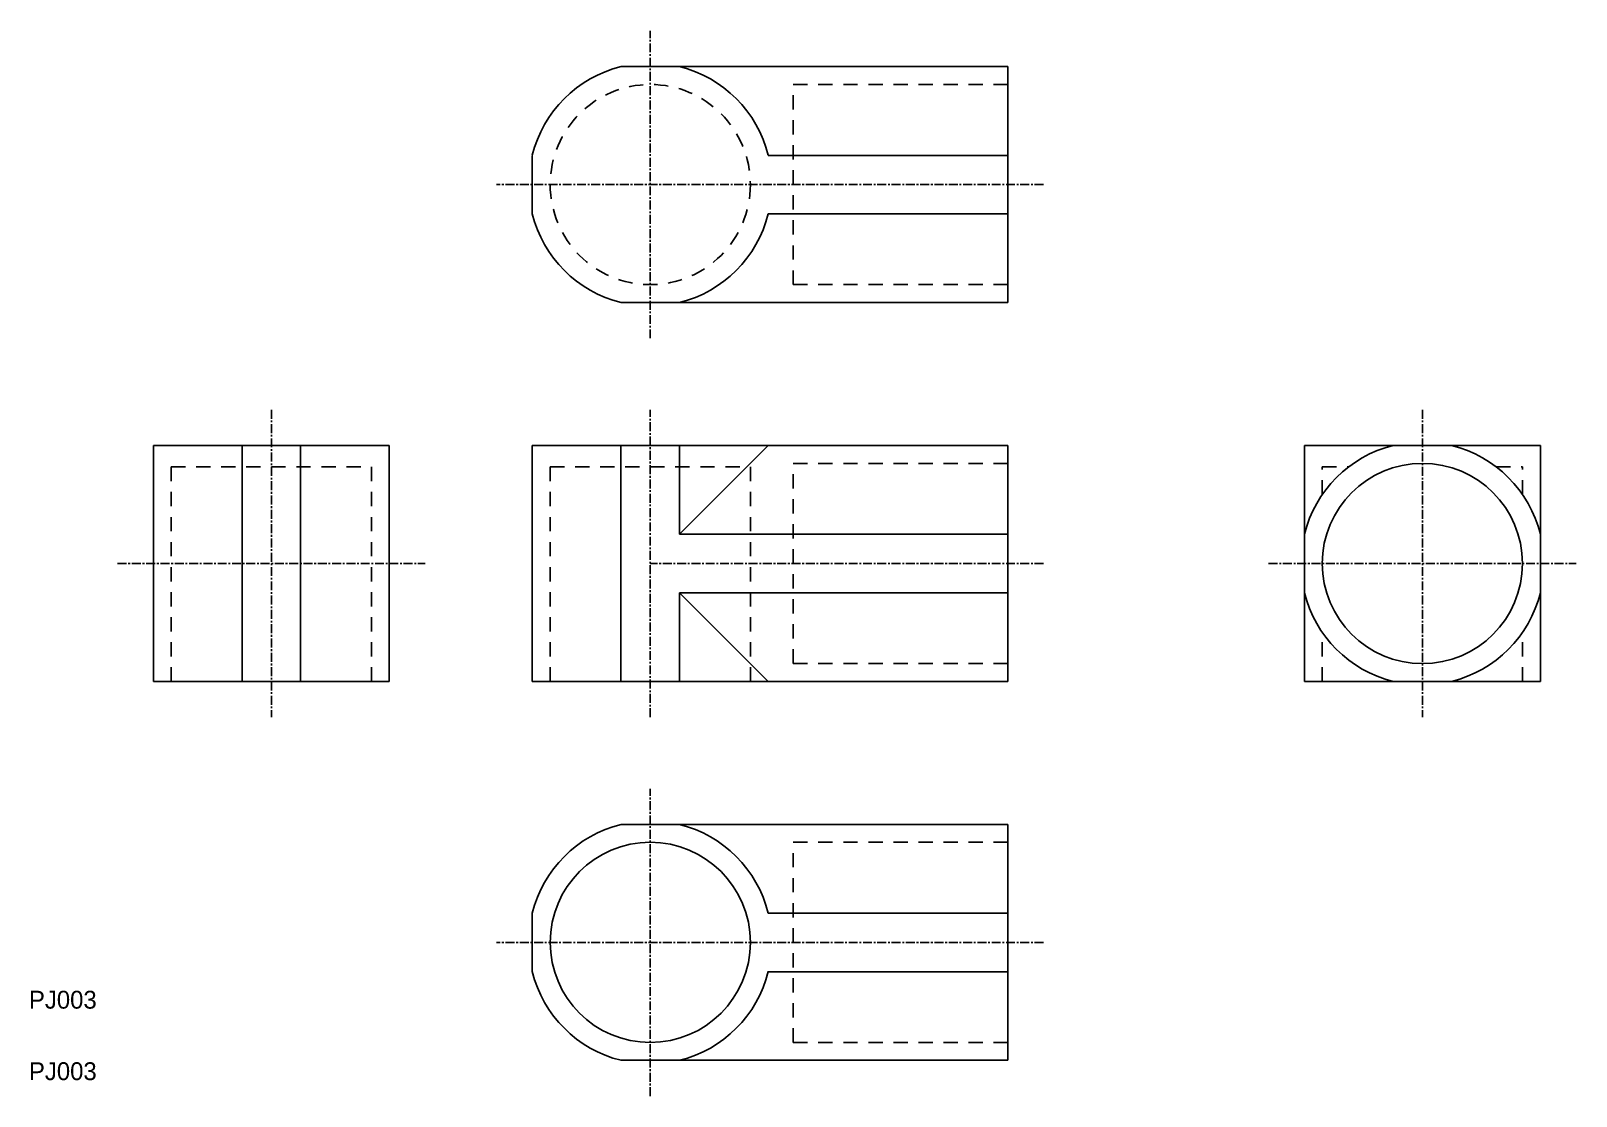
# Model space of a CAD drawing. Extents: x 0 to 216, y 1 to 150.
import ezdxf

# ---------------------------------------------------------------- set-up
doc = ezdxf.new("R2010")
doc.units = 0
doc.linetypes.add('CENTER', pattern=[2, 1.25, -0.25, 0.25, -0.25])
doc.linetypes.add('DASHED', pattern=[3.5, 2, -1.5])
doc.layers.get('0').update_dxf_attribs({"linetype": 'CONTINUOUS'})
doc.layers.add('CENTER', color=1, linetype='CENTER')

msp = doc.modelspace()

# ---------------------------------------------------------------- linework, layer by layer
at = {"color": 7, "linetype": 'CONTINUOUS'}
for p, q in [((136.9, 145.08), (82.8, 145.08)), ((136.9, 112.08), (136.9, 145.08)), ((136.9, 132.67), (103.4, 132.67)), ((70.4, 128.58), (70.4, 128.58)), ((103.4, 124.48), (136.9, 124.48)), ((82.8, 112.08), (136.9, 112.08)), ((50.4, 92.08), (17.4, 92.08)), ((17.4, 92.08), (17.4, 59.08)), ((29.8, 92.08), (29.8, 59.08)), ((37.99, 92.08), (37.99, 59.08)), ((50.4, 59.08), (50.4, 92.08)), ((136.9, 92.08), (70.4, 92.08)), ((70.4, 92.08), (70.4, 59.08)), ((82.8, 92.08), (82.8, 59.08)), ((90.99, 79.67), (103.4, 92.08)), ((90.99, 79.67), (90.99, 92.08)), ((136.9, 59.08), (136.9, 92.08)), ((211.38, 92.08), (178.38, 92.08)), ((178.38, 92.08), (178.38, 59.08)), ((211.38, 59.08), (211.38, 92.08)), ((136.9, 79.67), (90.99, 79.67)), ((90.99, 71.48), (103.4, 59.08)), ((136.9, 71.48), (90.99, 71.48)), ((90.99, 71.48), (90.99, 59.08)), ((17.4, 59.08), (50.4, 59.08)), ((70.4, 59.08), (136.9, 59.08)), ((178.38, 59.08), (211.38, 59.08)), ((136.9, 39.08), (82.8, 39.08)), ((136.9, 6.08), (136.9, 39.08)), ((136.9, 26.67), (103.4, 26.67)), ((70.4, 22.58), (70.4, 22.58)), ((103.4, 18.48), (136.9, 18.48)), ((82.8, 6.08), (136.9, 6.08))]:
    msp.add_line(p, q, dxfattribs=at)
at = {"color": 3, "linetype": 'DASHED'}
for p, q in [((136.9, 142.58), (106.9, 142.58)), ((106.9, 114.58), (106.9, 142.58)), ((136.9, 114.58), (106.9, 114.58)), ((19.9, 59.08), (19.9, 89.08)), ((19.9, 89.08), (47.9, 89.08)), ((47.9, 59.08), (47.9, 89.08)), ((72.9, 89.08), (100.9, 89.08)), ((72.9, 59.08), (72.9, 89.08)), ((100.9, 59.08), (100.9, 89.08)), ((106.9, 61.58), (106.9, 89.58)), ((136.9, 89.58), (106.9, 89.58)), ((180.88, 89.08), (184.55, 89.08)), ((180.88, 85.22), (180.88, 89.08)), ((205.21, 89.08), (208.88, 89.08)), ((208.88, 85.22), (208.88, 89.08)), ((180.88, 59.08), (180.88, 65.93)), ((208.88, 59.08), (208.88, 65.93)), ((136.9, 61.58), (106.9, 61.58)), ((136.9, 36.58), (106.9, 36.58)), ((106.9, 8.58), (106.9, 36.58)), ((136.9, 8.58), (106.9, 8.58))]:
    msp.add_line(p, q, dxfattribs=at)
for p, q in [((70.4, 124.48), (70.4, 132.67)), ((70.4, 26.67), (70.4, 18.48))]:
    msp.add_line(p, q)
msp.add_circle((86.9, 128.58), 14, dxfattribs=at)
at = {"color": 7, "linetype": 'CONTINUOUS'}
for centre in [(194.88, 75.58), (86.9, 22.58)]:
    msp.add_circle(centre, 14, dxfattribs=at)
for centre, start, end in [((86.9, 128.58), 103.9306, 166.0694), ((86.9, 128.58), 13.9305, 76.0694), ((86.9, 128.58), 193.9306, 256.0694), ((86.9, 128.58), 283.9306, 346.0694), ((194.88, 75.58), 103.9306, 166.0694), ((194.88, 75.58), 13.9306, 76.0694), ((194.88, 75.58), 193.9306, 256.0694), ((194.88, 75.58), 283.9306, 346.0694), ((86.9, 22.58), 103.9306, 166.0694), ((86.9, 22.58), 13.9305, 76.0694), ((86.9, 22.58), 193.9306, 256.0694), ((86.9, 22.58), 283.9306, 346.0694)]:
    msp.add_arc(centre, 17, start, end)
at = {"layer": 'CENTER', "color": 1, "linetype": 'CENTER'}
for p, q in [((86.9, 107.08), (86.9, 150.08)), ((141.9, 128.58), (65.4, 128.58)), ((33.9, 97.08), (33.9, 54.08)), ((86.9, 54.08), (86.9, 97.08)), ((194.88, 97.08), (194.88, 54.08)), ((12.4, 75.58), (55.4, 75.58)), ((141.9, 75.58), (86.9, 75.58)), ((173.38, 75.58), (216.38, 75.58)), ((86.9, 1.08), (86.9, 44.08)), ((141.9, 22.58), (65.4, 22.58))]:
    msp.add_line(p, q, dxfattribs=at)

# ---------------------------------------------------------------- texts
for p in [(0, 13.31), (0, 3.31)]:
    msp.add_text('PJ003', height=2.5).set_placement(p)

doc.saveas('drawing.dxf')
